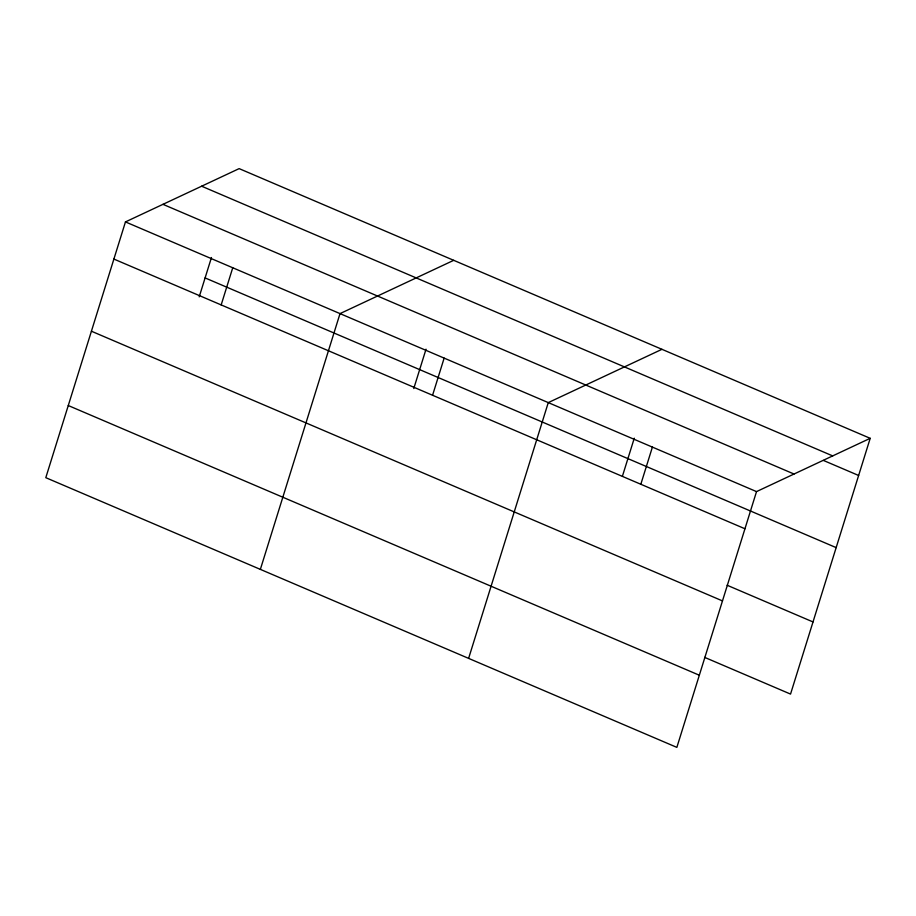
<?xml version="1.0" encoding="UTF-8"?>
<svg xmlns="http://www.w3.org/2000/svg" width="916" height="916" viewBox="0 0 916 916"><rect width="100%" height="100%" fill="white"/><g stroke="black" fill="none" stroke-linecap="round" stroke-linejoin="round"><path stroke-width="1.37" d="M125.458 221.912L45.8 477.683L676.855 747.376L756.524 491.606L870.2 438.317L239.145 168.624L125.458 221.912L756.524 491.606M199.207 296.841L211.459 257.511M221.168 304.925L232.744 267.77M260.362 569.374L340.019 313.615L453.706 260.327M413.769 388.533L426.02 349.202M432.57 395.265L444.145 358.11M468.614 658.375L548.272 402.616L661.947 349.317M622.433 476.183L634.273 438.203M640.822 484.266L652.398 447.111M870.2 438.317L790.542 694.088L704.633 657.367M201.623 186.211L832.69 455.905M823.484 460.462L858.624 475.473M162.979 204.337L794.035 474.03M205.104 277.926L836.159 547.619M113.893 259.068L744.948 528.761M727.109 585.232L813.007 621.941M91.417 331.214L722.484 600.907M68.265 405.536L699.332 675.229"/></g></svg>
